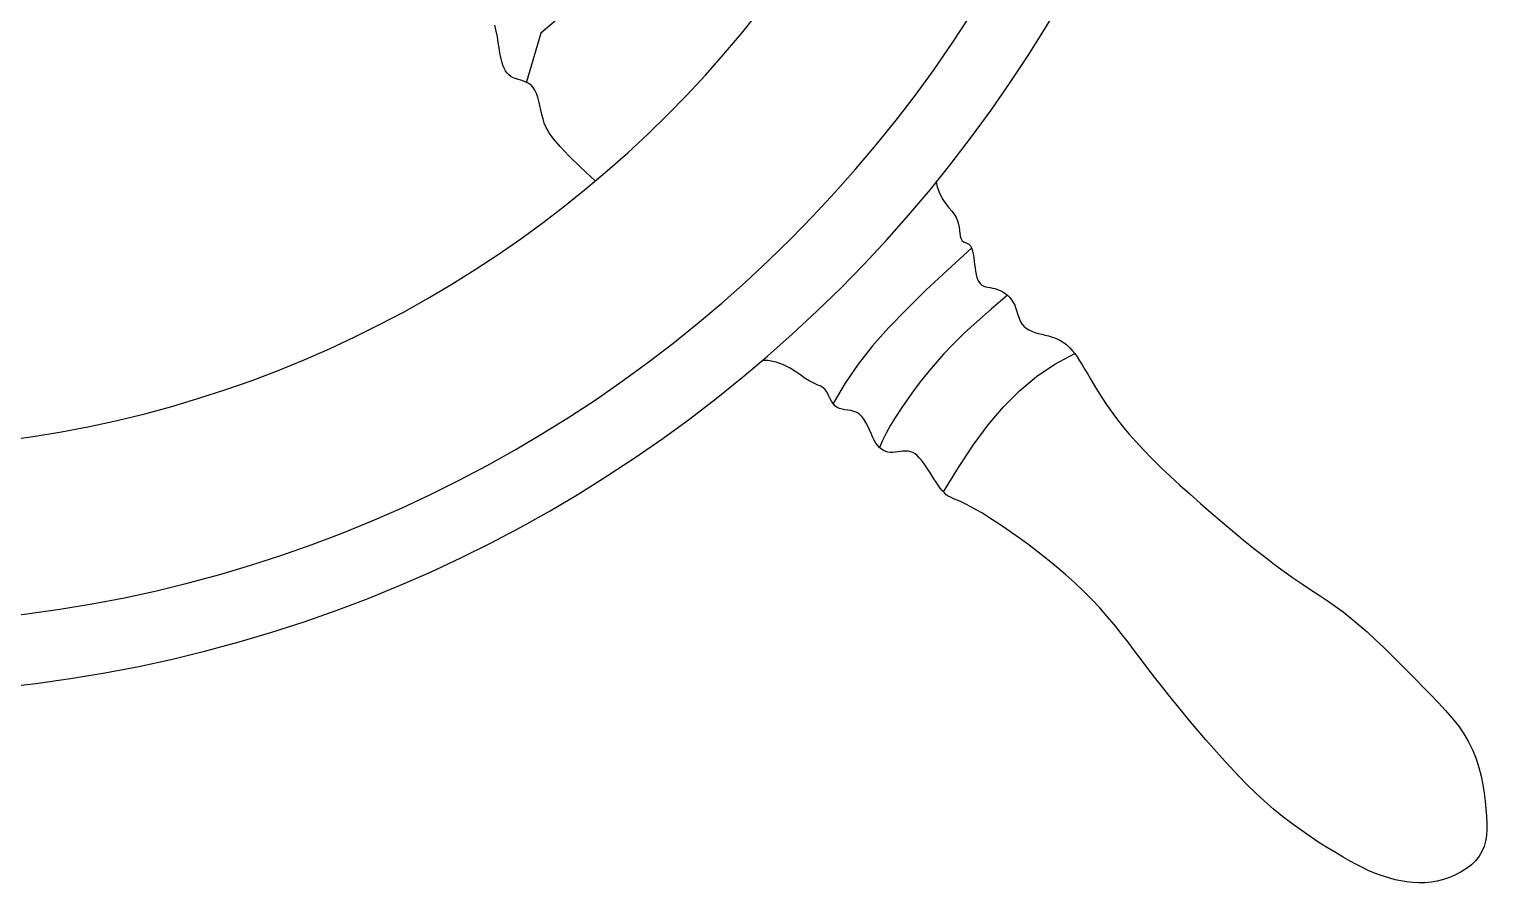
# Model space of a CAD drawing. Header units: millimetres. Extents: x -37 to 8970, y -2 to 4773.
# Drawn here: x 7672.3 to 7749.6, y 777.7 to 823 of the extents above; entities that cross this region are included whole.
import ezdxf

# ---------------------------------------------------------------- set-up
doc = ezdxf.new("R2010")
doc.units = ezdxf.units.MM

msp = doc.modelspace()

# ---------------------------------------------------------------- linework, layer by layer
at = {"color": 18, "true_color": 0x000000}
for p, q in [((7702.17, 825.183), (7699.383, 822.817)), ((7699.383, 822.817), (7698.628, 820.225)), ((7720.356, 814.898), (7720.413, 814.654)), ((7720.413, 814.654), (7720.55, 814.285)), ((7720.55, 814.285), (7720.706, 813.99)), ((7720.706, 813.99), (7720.871, 813.751)), ((7720.871, 813.751), (7721.035, 813.551)), ((7721.035, 813.551), (7721.186, 813.376)), ((7721.186, 813.376), (7721.316, 813.207)), ((7721.316, 813.207), (7721.415, 813.033)), ((7721.415, 813.033), (7721.488, 812.854)), ((7721.488, 812.854), (7721.539, 812.676)), ((7721.539, 812.676), (7721.574, 812.501)), ((7721.574, 812.501), (7721.598, 812.336)), ((7721.598, 812.336), (7721.617, 812.185)), ((7721.617, 812.185), (7721.636, 812.053)), ((7721.636, 812.053), (7721.661, 811.943)), ((7721.661, 811.943), (7721.696, 811.86)), ((7721.696, 811.86), (7721.74, 811.8)), ((7721.74, 811.8), (7721.791, 811.757)), ((7721.791, 811.757), (7721.847, 811.726)), ((7721.847, 811.726), (7721.905, 811.703)), ((7721.905, 811.703), (7721.964, 811.682)), ((7721.964, 811.682), (7722.022, 811.659)), ((7722.022, 811.659), (7722.077, 811.628)), ((7722.077, 811.628), (7722.126, 811.584)), ((7722.126, 811.584), (7722.17, 811.527)), ((7722.17, 811.527), (7722.209, 811.456)), ((7722.209, 811.456), (7722.245, 811.371)), ((7722.245, 811.371), (7722.276, 811.271)), ((7722.276, 811.271), (7722.304, 811.155)), ((7722.304, 811.155), (7722.33, 811.024)), ((7722.33, 811.024), (7722.353, 810.877)), ((7722.353, 810.877), (7722.375, 810.714)), ((7722.375, 810.714), (7722.397, 810.541)), ((7722.397, 810.541), (7722.42, 810.362)), ((7722.42, 810.362), (7722.447, 810.184)), ((7722.447, 810.184), (7722.48, 810.012)), ((7722.48, 810.012), (7722.52, 809.852)), ((7722.52, 809.852), (7722.569, 809.711)), ((7722.569, 809.711), (7722.63, 809.594)), ((7722.63, 809.594), (7722.703, 809.504)), ((7722.703, 809.504), (7722.788, 809.438)), ((7722.788, 809.438), (7722.883, 809.392)), ((7722.883, 809.392), (7722.988, 809.359)), ((7722.988, 809.359), (7723.102, 809.335)), ((7723.102, 809.335), (7723.222, 809.313)), ((7723.222, 809.313), (7723.349, 809.289)), ((7723.349, 809.289), (7723.48, 809.258)), ((7723.48, 809.258), (7723.615, 809.214)), ((7723.615, 809.214), (7723.751, 809.158)), ((7723.751, 809.158), (7723.886, 809.087)), ((7723.886, 809.087), (7724.016, 809.004)), ((7724.016, 809.004), (7724.14, 808.906)), ((7724.14, 808.906), (7724.256, 808.794)), ((7724.256, 808.794), (7724.359, 808.668)), ((7724.359, 808.668), (7724.449, 808.527)), ((7724.449, 808.527), (7724.523, 808.373)), ((7724.523, 808.373), (7724.585, 808.208)), ((7724.585, 808.208), (7724.641, 808.037)), ((7724.641, 808.037), (7724.696, 807.866)), ((7724.696, 807.866), (7724.754, 807.698)), ((7724.754, 807.698), (7724.821, 807.539)), ((7724.821, 807.539), (7724.902, 807.392)), ((7724.902, 807.392), (7725.002, 807.263)), ((7725.002, 807.263), (7725.125, 807.156)), ((7725.125, 807.156), (7725.267, 807.067)), ((7725.267, 807.067), (7725.425, 806.993)), ((7725.425, 806.993), (7725.595, 806.933)), ((7725.595, 806.933), (7725.772, 806.881)), ((7725.772, 806.881), (7725.953, 806.836)), ((7725.953, 806.836), (7726.132, 806.793)), ((7726.132, 806.793), (7726.307, 806.75)), ((7726.307, 806.75), (7726.473, 806.703)), ((7726.473, 806.703), (7726.63, 806.651)), ((7726.63, 806.651), (7726.781, 806.592)), ((7726.781, 806.592), (7726.924, 806.523)), ((7726.924, 806.523), (7727.063, 806.443)), ((7727.063, 806.443), (7727.196, 806.35)), ((7727.196, 806.35), (7727.326, 806.242)), ((7727.326, 806.242), (7727.453, 806.118)), ((7727.453, 806.118), (7727.579, 805.975)), ((7727.579, 805.975), (7727.704, 805.814)), ((7727.704, 805.814), (7727.831, 805.634)), ((7727.831, 805.634), (7727.962, 805.434)), ((7711.434, 805.437), (7711.142, 805.444)), ((7711.872, 805.353), (7711.434, 805.437)), ((7712.261, 805.215), (7711.872, 805.353)), ((7712.605, 805.041), (7712.261, 805.215)), ((7712.908, 804.851), (7712.605, 805.041)), ((7713.175, 804.664), (7712.908, 804.851)), ((7727.962, 805.434), (7728.099, 805.215)), ((7728.099, 805.215), (7728.243, 804.977)), ((7728.243, 804.977), (7728.396, 804.718)), ((7713.409, 804.499), (7713.175, 804.664)), ((7713.613, 804.37), (7713.409, 804.499)), ((7713.792, 804.273), (7713.613, 804.37)), ((7713.947, 804.2), (7713.792, 804.273)), ((7714.082, 804.143), (7713.947, 804.2)), ((7714.198, 804.094), (7714.082, 804.143)), ((7714.3, 804.043), (7714.198, 804.094)), ((7728.396, 804.718), (7728.56, 804.44)), ((7728.56, 804.44), (7728.738, 804.141)), ((7728.738, 804.141), (7728.931, 803.822)), ((7714.388, 803.984), (7714.3, 804.043)), ((7714.466, 803.906), (7714.388, 803.984)), ((7714.537, 803.806), (7714.466, 803.906)), ((7714.604, 803.686), (7714.537, 803.806)), ((7714.67, 803.554), (7714.604, 803.686)), ((7714.738, 803.418), (7714.67, 803.554)), ((7714.812, 803.283), (7714.738, 803.418)), ((7728.931, 803.822), (7729.143, 803.486)), ((7729.143, 803.486), (7729.376, 803.131)), ((7714.894, 803.157), (7714.812, 803.283)), ((7714.989, 803.046), (7714.894, 803.157)), ((7715.099, 802.959), (7714.989, 803.046)), ((7715.226, 802.898), (7715.099, 802.959)), ((7715.367, 802.859), (7715.226, 802.898)), ((7715.519, 802.832), (7715.367, 802.859)), ((7715.677, 802.81), (7715.519, 802.832)), ((7715.837, 802.785), (7715.677, 802.81)), ((7715.994, 802.747), (7715.837, 802.785)), ((7716.145, 802.69), (7715.994, 802.747)), ((7716.285, 802.603), (7716.145, 802.69)), ((7716.411, 802.482), (7716.285, 802.603)), ((7729.376, 803.131), (7729.633, 802.76)), ((7729.633, 802.76), (7729.917, 802.374)), ((7716.525, 802.332), (7716.411, 802.482)), ((7716.629, 802.159), (7716.525, 802.332)), ((7716.725, 801.971), (7716.629, 802.159)), ((7716.815, 801.776), (7716.725, 801.971)), ((7716.902, 801.581), (7716.815, 801.776)), ((7729.917, 802.374), (7730.23, 801.972)), ((7730.23, 801.972), (7730.576, 801.556)), ((7716.988, 801.394), (7716.902, 801.581)), ((7717.075, 801.221), (7716.988, 801.394)), ((7717.166, 801.069), (7717.075, 801.221)), ((7717.261, 800.938), (7717.166, 801.069)), ((7730.576, 801.556), (7730.957, 801.128)), ((7730.957, 801.128), (7731.37, 800.688)), ((7717.36, 800.829), (7717.261, 800.938)), ((7717.463, 800.739), (7717.36, 800.829)), ((7717.571, 800.669), (7717.463, 800.739)), ((7717.684, 800.618), (7717.571, 800.669)), ((7717.802, 800.585), (7717.684, 800.618)), ((7717.925, 800.569), (7717.802, 800.585)), ((7718.054, 800.569), (7717.925, 800.569)), ((7718.187, 800.581), (7718.054, 800.569)), ((7718.322, 800.599), (7718.187, 800.581)), ((7718.459, 800.619), (7718.322, 800.599)), ((7718.596, 800.634), (7718.459, 800.619)), ((7718.732, 800.641), (7718.596, 800.634)), ((7718.864, 800.634), (7718.732, 800.641)), ((7718.993, 800.609), (7718.864, 800.634)), ((7719.116, 800.56), (7718.993, 800.609)), ((7719.235, 800.489), (7719.116, 800.56)), ((7719.35, 800.398), (7719.235, 800.489)), ((7719.462, 800.288), (7719.35, 800.398)), ((7719.573, 800.161), (7719.462, 800.288)), ((7731.37, 800.688), (7731.812, 800.237)), ((7731.812, 800.237), (7732.281, 799.777)), ((7719.682, 800.02), (7719.573, 800.161)), ((7719.792, 799.866), (7719.682, 800.02)), ((7719.902, 799.7), (7719.792, 799.866)), ((7720.014, 799.526), (7719.902, 799.7)), ((7720.127, 799.347), (7720.014, 799.526)), ((7732.281, 799.777), (7732.775, 799.308)), ((7720.241, 799.167), (7720.127, 799.347)), ((7720.354, 798.992), (7720.241, 799.167)), ((7720.467, 798.825), (7720.354, 798.992)), ((7720.578, 798.67), (7720.467, 798.825)), ((7720.686, 798.533), (7720.578, 798.67)), ((7732.775, 799.308), (7733.289, 798.832)), ((7733.289, 798.832), (7733.823, 798.35)), ((7720.792, 798.417), (7720.686, 798.533)), ((7720.894, 798.325), (7720.792, 798.417)), ((7720.999, 798.252), (7720.894, 798.325)), ((7721.109, 798.191), (7720.999, 798.252)), ((7721.231, 798.135), (7721.109, 798.191)), ((7721.37, 798.078), (7721.231, 798.135)), ((7721.531, 798.011), (7721.37, 798.078)), ((7721.719, 797.929), (7721.531, 798.011)), ((7721.938, 797.824), (7721.719, 797.929)), ((7733.823, 798.35), (7734.372, 797.864)), ((7722.194, 797.691), (7721.938, 797.824)), ((7722.484, 797.529), (7722.194, 797.691)), ((7722.806, 797.339), (7722.484, 797.529)), ((7723.159, 797.121), (7722.806, 797.339)), ((7723.539, 796.876), (7723.159, 797.121)), ((7734.372, 797.864), (7734.933, 797.374)), ((7734.933, 797.374), (7735.503, 796.885)), ((7723.945, 796.605), (7723.539, 796.876)), ((7724.374, 796.309), (7723.945, 796.605)), ((7735.503, 796.885), (7736.076, 796.403)), ((7736.076, 796.403), (7736.647, 795.931)), ((7724.824, 795.988), (7724.374, 796.309)), ((7725.292, 795.643), (7724.824, 795.988)), ((7725.773, 795.277), (7725.292, 795.643)), ((7736.647, 795.931), (7737.212, 795.475)), ((7726.261, 794.891), (7725.773, 795.277)), ((7726.751, 794.489), (7726.261, 794.891)), ((7737.212, 795.475), (7737.766, 795.04)), ((7737.766, 795.04), (7738.303, 794.63)), ((7727.238, 794.074), (7726.751, 794.489)), ((7727.715, 793.647), (7727.238, 794.074)), ((7738.303, 794.63), (7738.819, 794.25)), ((7738.819, 794.25), (7739.311, 793.903)), ((7728.177, 793.211), (7727.715, 793.647)), ((7739.311, 793.903), (7739.781, 793.584)), ((7739.781, 793.584), (7740.232, 793.283)), ((7740.232, 793.283), (7740.67, 792.994)), ((7728.619, 792.769), (7728.177, 793.211)), ((7729.037, 792.323), (7728.619, 792.769)), ((7740.67, 792.994), (7741.097, 792.707)), ((7741.097, 792.707), (7741.518, 792.414)), ((7729.433, 791.873), (7729.037, 792.323)), ((7729.811, 791.42), (7729.433, 791.873)), ((7741.518, 792.414), (7741.937, 792.109)), ((7741.937, 792.109), (7742.358, 791.782)), ((7742.358, 791.782), (7742.783, 791.427)), ((7730.176, 790.965), (7729.811, 791.42)), ((7730.532, 790.506), (7730.176, 790.965)), ((7742.783, 791.427), (7743.212, 791.048)), ((7743.212, 791.048), (7743.644, 790.648)), ((7730.882, 790.045), (7730.532, 790.506)), ((7743.644, 790.648), (7744.077, 790.234)), ((7744.077, 790.234), (7744.509, 789.81)), ((7731.232, 789.581), (7730.882, 790.045)), ((7731.585, 789.116), (7731.232, 789.581)), ((7744.509, 789.81), (7744.941, 789.38)), ((7744.941, 789.38), (7745.368, 788.951)), ((7731.944, 788.648), (7731.585, 789.116)), ((7732.311, 788.179), (7731.944, 788.648)), ((7745.368, 788.951), (7745.792, 788.525)), ((7732.685, 787.708), (7732.311, 788.179)), ((7745.792, 788.525), (7746.209, 788.108)), ((7746.209, 788.108), (7746.615, 787.698)), ((7733.067, 787.235), (7732.685, 787.708)), ((7733.456, 786.76), (7733.067, 787.235)), ((7746.615, 787.698), (7747.007, 787.291)), ((7747.007, 787.291), (7747.38, 786.884)), ((7733.853, 786.283), (7733.456, 786.76)), ((7734.257, 785.805), (7733.853, 786.283)), ((7747.38, 786.884), (7747.729, 786.476)), ((7747.729, 786.476), (7748.052, 786.063)), ((7734.668, 785.324), (7734.257, 785.805)), ((7748.052, 786.063), (7748.342, 785.641)), ((7748.342, 785.641), (7748.597, 785.209)), ((7735.087, 784.843), (7734.668, 785.324)), ((7735.514, 784.362), (7735.087, 784.843)), ((7748.597, 785.209), (7748.813, 784.764)), ((7748.813, 784.764), (7748.992, 784.31)), ((7735.948, 783.884), (7735.514, 784.362)), ((7748.992, 784.31), (7749.139, 783.851)), ((7736.39, 783.414), (7735.948, 783.884)), ((7736.841, 782.952), (7736.39, 783.414)), ((7749.139, 783.851), (7749.257, 783.393)), ((7749.257, 783.393), (7749.35, 782.94)), ((7737.301, 782.503), (7736.841, 782.952)), ((7737.769, 782.068), (7737.301, 782.503)), ((7749.35, 782.94), (7749.422, 782.497)), ((7749.422, 782.497), (7749.476, 782.069)), ((7738.246, 781.651), (7737.769, 782.068)), ((7738.732, 781.254), (7738.246, 781.651)), ((7749.476, 782.069), (7749.517, 781.659)), ((7749.517, 781.659), (7749.548, 781.273)), ((7739.221, 780.878), (7738.732, 781.254)), ((7739.709, 780.524), (7739.221, 780.878)), ((7749.548, 781.273), (7749.564, 780.91)), ((7749.564, 780.91), (7749.563, 780.568)), ((7740.191, 780.193), (7739.709, 780.524)), ((7740.66, 779.884), (7740.191, 780.193)), ((7749.541, 780.247), (7749.493, 779.946)), ((7749.563, 780.568), (7749.541, 780.247)), ((7741.112, 779.599), (7740.66, 779.884)), ((7741.541, 779.339), (7741.112, 779.599)), ((7741.943, 779.104), (7741.541, 779.339)), ((7749.304, 779.397), (7749.156, 779.146)), ((7749.415, 779.663), (7749.304, 779.397)), ((7749.493, 779.946), (7749.415, 779.663)), ((7742.312, 778.894), (7741.943, 779.104)), ((7742.654, 778.709), (7742.312, 778.894)), ((7742.973, 778.545), (7742.654, 778.709)), ((7748.743, 778.694), (7748.488, 778.494)), ((7748.968, 778.912), (7748.743, 778.694)), ((7749.156, 779.146), (7748.968, 778.912)), ((7743.274, 778.4), (7742.973, 778.545)), ((7743.564, 778.274), (7743.274, 778.4)), ((7743.847, 778.163), (7743.564, 778.274)), ((7744.128, 778.065), (7743.847, 778.163)), ((7744.413, 777.978), (7744.128, 778.065)), ((7744.707, 777.902), (7744.413, 777.978)), ((7745.009, 777.837), (7744.707, 777.902)), ((7745.318, 777.786), (7745.009, 777.837)), ((7745.633, 777.752), (7745.318, 777.786)), ((7746.605, 777.772), (7746.278, 777.743)), ((7746.935, 777.827), (7746.605, 777.772)), ((7747.264, 777.911), (7746.935, 777.827)), ((7747.59, 778.02), (7747.264, 777.911)), ((7747.906, 778.155), (7747.59, 778.02)), ((7748.207, 778.314), (7747.906, 778.155)), ((7748.488, 778.494), (7748.207, 778.314)), ((7745.953, 777.737), (7745.633, 777.752)), ((7746.278, 777.743), (7745.953, 777.737))]:
    msp.add_line(p, q, dxfattribs=at)
for points in [[(7702.296, 814.956), (7701.5, 815.7), (7700.88, 816.308), (7700.411, 816.801), (7700.07, 817.2), (7699.833, 817.525), (7699.676, 817.798), (7699.575, 818.037), (7699.505, 818.265), (7699.447, 818.497), (7699.393, 818.733), (7699.34, 818.968), (7699.286, 819.195), (7699.226, 819.411), (7699.159, 819.609), (7699.08, 819.785), (7698.986, 819.934), (7698.876, 820.051), (7698.752, 820.142), (7698.617, 820.211), (7698.476, 820.266), (7698.333, 820.311), (7698.19, 820.352), (7698.053, 820.396), (7697.924, 820.448), (7697.806, 820.514), (7697.7, 820.596), (7697.605, 820.695), (7697.52, 820.814), (7697.445, 820.954), (7697.378, 821.118), (7697.319, 821.307), (7697.267, 821.522), (7697.221, 821.765), (7697.177, 822.032), (7697.133, 822.317), (7697.083, 822.615), (7697.025, 822.92), (7696.954, 823.228)], [(7722.227, 811.413), (7720.963, 810.245), (7719.816, 809.168), (7718.777, 808.158), (7717.837, 807.186), (7716.988, 806.226), (7716.221, 805.253), (7715.526, 804.239), (7714.894, 803.157)], [(7724.14, 808.906), (7723.268, 808.174), (7722.507, 807.504), (7721.842, 806.888), (7721.262, 806.316), (7720.753, 805.781), (7720.3, 805.273), (7719.891, 804.784), (7719.513, 804.306), (7719.153, 803.83), (7718.813, 803.36), (7718.496, 802.898), (7718.205, 802.447), (7717.943, 802.012), (7717.712, 801.595), (7717.517, 801.199), (7717.36, 800.829)], [(7720.739, 798.475), (7721.54, 799.772), (7722.328, 800.955), (7723.12, 802.025), (7723.932, 802.988), (7724.781, 803.844), (7725.681, 804.599), (7726.65, 805.254), (7727.704, 805.814)]]:
    msp.add_lwpolyline(points, dxfattribs=at)
for major_axis, start_param, end_param in [((-52.076, 52.076), 3.926991, 10.210176), ((-49.444, 49.444), 3.926991, 10.210176), ((42.889, 42.889), 5.497787, 11.780972)]:
    msp.add_ellipse((7663.221, 861.366), major_axis=major_axis, ratio=1, start_param=start_param, end_param=end_param, dxfattribs=at)

doc.saveas('drawing.dxf')
